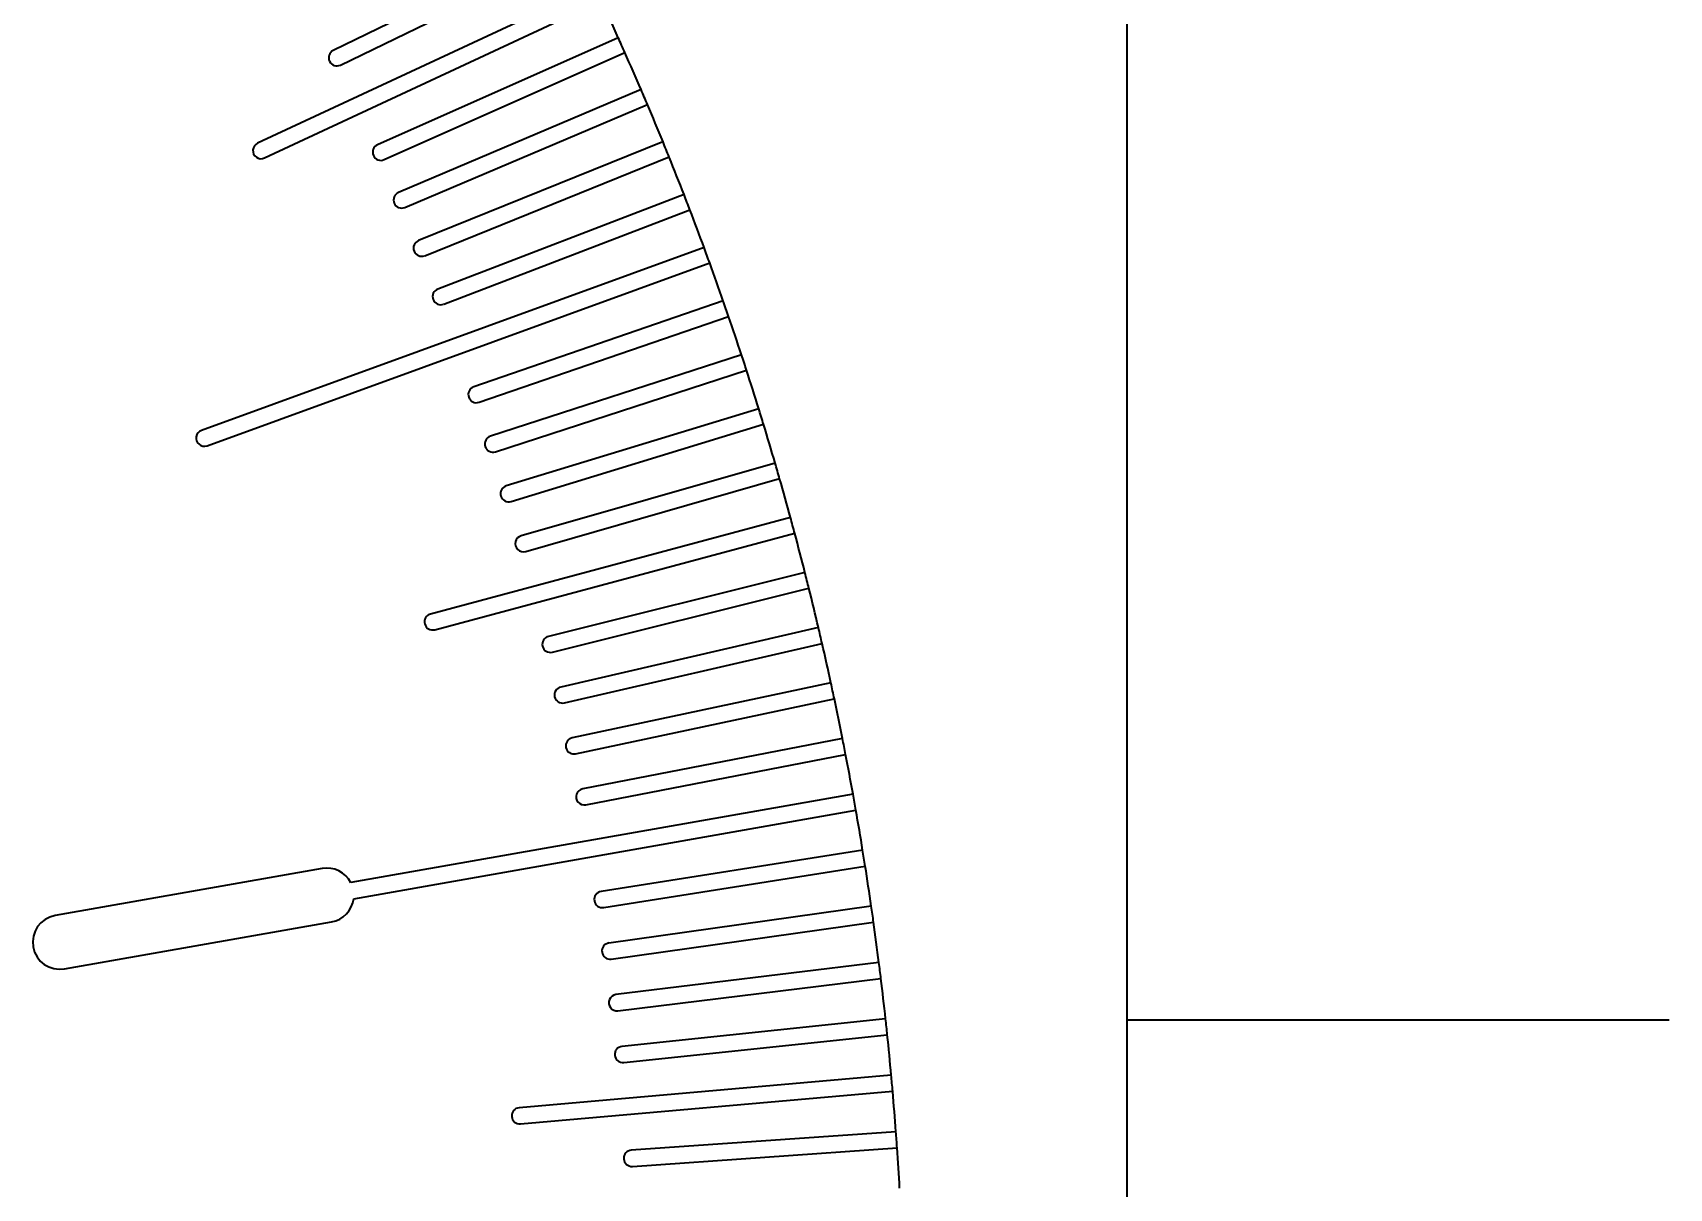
# Model space of a CAD drawing. Extents: x 0 to 297, y 0 to 210.
# Drawn here: x 266.82 to 297, y 101.89 to 123.22 of the extents above; entities that cross this region are included whole.
import ezdxf

# ---------------------------------------------------------------- set-up
doc = ezdxf.new("R2010")
doc.units = 0

msp = doc.modelspace()

# ---------------------------------------------------------------- linework, layer by layer
at = {"color": 7, "lineweight": 35}
msp.add_line((287, 10), (287, 200), dxfattribs=at)
at = {"color": 7, "lineweight": 35, "ltscale": 0.121392}
msp.add_line((276.723, 125.018), (272.358, 122.89), dxfattribs=at)
at = {"color": 7, "lineweight": 35, "ltscale": 0.121404}
msp.add_line((272.49, 122.62), (276.855, 124.749), dxfattribs=at)
at = {"color": 7, "lineweight": 35, "ltscale": 0.171431}
msp.add_line((277.177, 124.075), (270.962, 121.177), dxfattribs=at)
at = {"color": 7, "lineweight": 35, "ltscale": 0.171443}
msp.add_line((271.089, 120.906), (277.304, 123.804), dxfattribs=at)
at = {"color": 7, "lineweight": 35, "ltscale": 0.121471}
msp.add_line((277.615, 123.125), (273.176, 121.149), dxfattribs=at)
at = {"color": 7, "lineweight": 35, "ltscale": 0.121482}
msp.add_line((273.298, 120.875), (277.737, 122.851), dxfattribs=at)
at = {"color": 7, "lineweight": 35, "ltscale": 0.12151}
msp.add_line((278.036, 122.167), (273.562, 120.268), dxfattribs=at)
at = {"color": 7, "lineweight": 35, "ltscale": 0.121523}
msp.add_line((273.679, 119.992), (278.154, 121.891), dxfattribs=at)
at = {"color": 7, "lineweight": 35, "ltscale": 0.121551}
msp.add_line((278.44, 121.202), (273.932, 119.38), dxfattribs=at)
at = {"color": 7, "lineweight": 35, "ltscale": 0.121563}
msp.add_line((274.045, 119.102), (278.553, 120.924), dxfattribs=at)
at = {"color": 7, "lineweight": 35, "ltscale": 0.121592}
msp.add_line((278.828, 120.23), (274.287, 118.487), dxfattribs=at)
at = {"color": 7, "lineweight": 35, "ltscale": 0.121603}
msp.add_line((274.395, 118.207), (278.936, 119.95), dxfattribs=at)
at = {"color": 7, "lineweight": 35, "ltscale": 0.246632}
msp.add_line((279.198, 119.251), (269.928, 115.877), dxfattribs=at)
at = {"color": 7, "lineweight": 35, "ltscale": 0.246644}
msp.add_line((270.031, 115.595), (279.301, 118.969), dxfattribs=at)
at = {"color": 7, "lineweight": 35, "ltscale": 0.121674}
msp.add_line((279.552, 118.266), (274.95, 116.681), dxfattribs=at)
at = {"color": 7, "lineweight": 35, "ltscale": 0.121685}
msp.add_line((275.048, 116.397), (279.65, 117.982), dxfattribs=at)
at = {"color": 7, "lineweight": 35, "ltscale": 0.121715}
msp.add_line((279.888, 117.274), (275.258, 115.77), dxfattribs=at)
at = {"color": 7, "lineweight": 35, "ltscale": 0.121727}
msp.add_line((275.35, 115.485), (279.981, 116.989), dxfattribs=at)
at = {"color": 7, "lineweight": 35, "ltscale": 0.121757}
msp.add_line((280.207, 116.278), (275.549, 114.854), dxfattribs=at)
at = {"color": 7, "lineweight": 35, "ltscale": 0.121769}
msp.add_line((275.637, 114.567), (280.295, 115.991), dxfattribs=at)
at = {"color": 7, "lineweight": 35, "ltscale": 0.121799}
msp.add_line((280.508, 115.275), (275.825, 113.932), dxfattribs=at)
at = {"color": 7, "lineweight": 35, "ltscale": 0.12181}
msp.add_line((275.908, 113.644), (280.591, 114.987), dxfattribs=at)
at = {"color": 7, "lineweight": 35, "ltscale": 0.17184}
msp.add_line((280.792, 114.268), (274.152, 112.489), dxfattribs=at)
at = {"color": 7, "lineweight": 35, "ltscale": 0.171852}
msp.add_line((274.23, 112.199), (280.87, 113.978), dxfattribs=at)
at = {"color": 7, "lineweight": 35, "ltscale": 0.121883}
msp.add_line((281.058, 113.255), (276.328, 112.076), dxfattribs=at)
at = {"color": 7, "lineweight": 35, "ltscale": 0.121895}
msp.add_line((276.4, 111.785), (281.131, 112.964), dxfattribs=at)
at = {"color": 7, "lineweight": 35, "ltscale": 0.121925}
msp.add_line((281.307, 112.239), (276.555, 111.141), dxfattribs=at)
at = {"color": 7, "lineweight": 35, "ltscale": 0.121937}
msp.add_line((276.622, 110.849), (281.375, 111.946), dxfattribs=at)
at = {"color": 7, "lineweight": 35, "ltscale": 0.121968}
msp.add_line((281.538, 111.217), (276.765, 110.203), dxfattribs=at)
at = {"color": 7, "lineweight": 35, "ltscale": 0.121979}
msp.add_line((276.828, 109.91), (281.6, 110.924), dxfattribs=at)
at = {"color": 7, "lineweight": 35, "ltscale": 0.122009}
msp.add_line((281.75, 110.193), (276.96, 109.261), dxfattribs=at)
at = {"color": 7, "lineweight": 35, "ltscale": 0.122023}
msp.add_line((277.017, 108.967), (281.808, 109.898), dxfattribs=at)
at = {"color": 7, "lineweight": 35, "ltscale": 0.235129}
msp.add_line((281.945, 109.164), (272.683, 107.531), dxfattribs=at)
at = {"color": 7, "lineweight": 35, "ltscale": 0.235141}
msp.add_line((272.735, 107.235), (281.998, 108.869), dxfattribs=at)
at = {"color": 7, "lineweight": 35, "ltscale": 0.122096}
msp.add_line((282.123, 108.132), (277.299, 107.368), dxfattribs=at)
at = {"color": 7, "lineweight": 35, "ltscale": 0.125}
for p, q in [((272.153, 107.793), (267.229, 106.924)), ((267.402, 105.94), (272.326, 106.808))]:
    msp.add_line(p, q, dxfattribs=at)
at = {"color": 7, "lineweight": 35, "ltscale": 0.122108}
msp.add_line((277.346, 107.072), (282.17, 107.836), dxfattribs=at)
at = {"color": 7, "lineweight": 35, "ltscale": 0.122139}
msp.add_line((282.282, 107.097), (277.444, 106.417), dxfattribs=at)
at = {"color": 7, "lineweight": 35, "ltscale": 0.122151}
msp.add_line((277.485, 106.12), (282.324, 106.8), dxfattribs=at)
at = {"color": 7, "lineweight": 35, "ltscale": 0.122182}
msp.add_line((282.423, 106.06), (277.572, 105.464), dxfattribs=at)
at = {"color": 7, "lineweight": 35, "ltscale": 0.122195}
msp.add_line((277.608, 105.167), (282.46, 105.762), dxfattribs=at)
at = {"color": 7, "lineweight": 35, "ltscale": 0.122226}
msp.add_line((282.545, 105.02), (277.683, 104.509), dxfattribs=at)
at = {"color": 7, "lineweight": 35, "ltscale": 0.25}
msp.add_line((287, 105), (297, 105), dxfattribs=at)
at = {"color": 7, "lineweight": 35, "ltscale": 0.122238}
msp.add_line((277.715, 104.211), (282.577, 104.722), dxfattribs=at)
at = {"color": 7, "lineweight": 35, "ltscale": 0.17227}
msp.add_line((282.65, 103.978), (275.786, 103.378), dxfattribs=at)
at = {"color": 7, "lineweight": 35, "ltscale": 0.172282}
msp.add_line((275.812, 103.079), (282.677, 103.68), dxfattribs=at)
at = {"color": 7, "lineweight": 35, "ltscale": 0.122313}
msp.add_line((282.737, 102.935), (277.856, 102.594), dxfattribs=at)
at = {"color": 7, "lineweight": 35, "ltscale": 0.122326}
msp.add_line((277.877, 102.294), (282.758, 102.636), dxfattribs=at)
at = {"color": 7, "lineweight": 35}
for centre, radius, start, end in [((222.901, 98.5), 60, 24.23048, 24.94331), ((272.424, 122.755), 0.15, 116, 296), ((222.901, 98.5), 60, 23.944, 24.23048), ((222.901, 98.5), 60, 23.23114, 23.944), ((222.901, 98.5), 60, 22.94466, 23.23114), ((222.901, 98.5), 60, 22.23178, 22.94466), ((271.026, 121.042), 0.15, 115, 295), ((273.237, 121.012), 0.15, 114, 294), ((222.901, 98.5), 60, 21.9453, 22.23178), ((222.901, 98.5), 60, 21.23239, 21.9453), ((273.62, 120.13), 0.15, 113, 293), ((222.901, 98.5), 60, 20.94591, 21.23239), ((222.901, 98.5), 60, 20.23297, 20.94591), ((273.988, 119.241), 0.15, 112, 292), ((222.901, 98.5), 60, 19.9465, 20.23297), ((222.901, 98.5), 60, 19.23353, 19.9465), ((274.341, 118.347), 0.15, 111, 291), ((222.901, 98.5), 60, 18.94705, 19.23353), ((222.901, 98.5), 60, 18.23406, 18.94705), ((222.901, 98.5), 60, 17.94758, 18.23406), ((222.901, 98.5), 60, 17.23456, 17.94758), ((274.999, 116.539), 0.15, 109, 289), ((222.901, 98.5), 60, 16.94808, 17.23456), ((222.901, 98.5), 60, 16.23503, 16.94808), ((269.979, 115.736), 0.15, 110, 290), ((275.304, 115.627), 0.15, 108, 288), ((222.901, 98.5), 60, 15.94855, 16.23503), ((275.593, 114.71), 0.15, 107, 287), ((222.901, 98.5), 60, 15.23548, 15.94855), ((222.901, 98.5), 60, 14.949, 15.23548), ((275.866, 113.788), 0.15, 106, 286), ((222.901, 98.5), 60, 14.2359, 14.949), ((222.901, 98.5), 60, 13.94942, 14.2359), ((222.901, 98.5), 60, 13.23629, 13.94942), ((274.191, 112.344), 0.15, 105, 285), ((276.364, 111.93), 0.15, 104, 284), ((222.901, 98.5), 60, 12.94981, 13.23629), ((222.901, 98.5), 60, 12.23665, 12.94981), ((276.588, 110.995), 0.15, 103, 283), ((222.901, 98.5), 60, 11.95017, 12.23665), ((222.901, 98.5), 60, 11.23698, 11.95017), ((276.797, 110.056), 0.15, 102, 282), ((222.901, 98.5), 60, 10.9505, 11.23698), ((222.901, 98.5), 60, 10.23728, 10.9505), ((276.988, 109.114), 0.15, 101, 281), ((222.901, 98.5), 60, 9.9508, 10.23728), ((222.901, 98.5), 60, 9.23756, 9.9508), ((222.901, 98.5), 60, 8.95108, 9.23756), ((272.24, 107.3), 0.5, 27.4576, 100), ((222.901, 98.5), 60, 8.2378, 8.95108), ((272.24, 107.3), 0.5, 280, 352.5424), ((277.322, 107.22), 0.15, 99, 279), ((267.315, 106.432), 0.5, 100, 280), ((222.901, 98.5), 60, 7.95132, 8.2378), ((222.901, 98.5), 60, 7.23802, 7.95132), ((277.464, 106.269), 0.15, 98, 278), ((222.901, 98.5), 60, 6.95154, 7.23802), ((222.901, 98.5), 60, 6.23821, 6.95154), ((277.59, 105.315), 0.15, 97, 277), ((222.901, 98.5), 60, 5.95173, 6.23821), ((277.699, 104.36), 0.15, 96, 276), ((222.901, 98.5), 60, 5.23837, 5.95173), ((222.901, 98.5), 60, 4.95189, 5.23837), ((222.901, 98.5), 60, 4.2385, 4.95189), ((275.799, 103.228), 0.15, 95, 275), ((222.901, 98.5), 60, 3.95202, 4.2385), ((222.901, 98.5), 60, 3.2386, 3.95202), ((277.866, 102.444), 0.15, 94, 274)]:
    msp.add_arc(centre, radius, start, end, dxfattribs=at)

doc.saveas('drawing.dxf')
